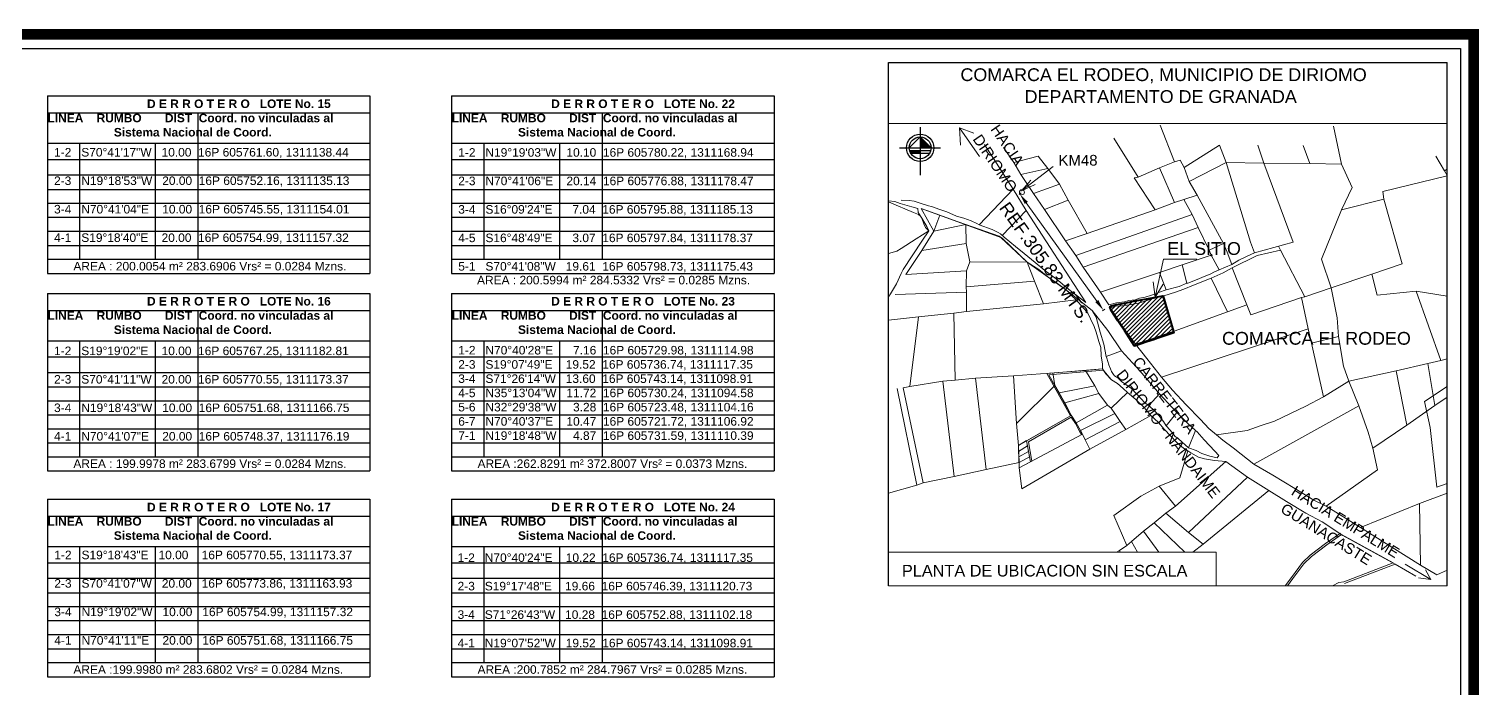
# Model space of a CAD drawing. Header units: millimetres. Extents: x 607619 to 1211550, y 1310734 to 2622648.
# Drawn here: x 608425.5 to 608737, y 1310984.7 to 1311126.3 of the extents above; entities that cross this region are included whole.
import ezdxf
from ezdxf.enums import TextEntityAlignment as Align

# ---------------------------------------------------------------- set-up
doc = ezdxf.new("R2010")
doc.units = ezdxf.units.MM
doc.header["$PDMODE"] = 32
doc.header["$PDSIZE"] = 0.3
for name, color, linetype in [('-42', 7, 'Continuous'), ('2', 1, 'Continuous'), ('CVL_CUADCON_TX', 2, 'Continuous'), ('FORMATO', 7, 'Continuous'), ('NORTE', 7, 'Continuous'), ('PT - Cajetin', 200, 'Continuous')]:
    doc.layers.add(name, color=color, linetype=linetype)
doc.styles.add('PI', font='arial.ttf', dxfattribs={"height": 0.4})
doc.styles.add('PUNTOS PI', font='arial.ttf', dxfattribs={"height": 2.75})
doc.styles.get("Standard").update_dxf_attribs({"font": 'arial.ttf'})

# ---------------------------------------------------------------- blocks, each defined once
blk = doc.blocks.new('NORTE')
for points in [[(0, 0.4), (0, 0), (0.4, 0)], [(0, -0.1), (-0.387, -0.1, 0.067833), (-0.346, -0.2), (0, -0.2)]]:
    blk.add_hatch(color=256).paths.add_polyline_path(points)
for p, q in [((0, 0.75), (0, -1)), ((-0.75, 0), (0.75, 0)), ((0, 0.4), (-0.4, 0)), ((0, 0.4), (0.4, 0)), ((-0.387, -0.1), (0.387, -0.1)), ((-0.346, -0.2), (0.346, -0.2))]:
    blk.add_line(p, q)
for radius in [0.5, 0.4]:
    blk.add_circle((0, 0), radius)

msp = doc.modelspace()

# ---------------------------------------------------------------- hatches: boundary and pattern name
at = {"layer": 'CVL_CUADCON_TX', "lineweight": 0}
h = msp.add_hatch(dxfattribs=at)
h.set_pattern_fill('ANSI31', scale=0.2)
h.set_pattern_definition([(45, (2625.19723, -189.1162), (-0.44901280605, 0.44901280605), [])])
h.paths.add_polyline_path([(608667.268, 1311059.609), (608667.997, 1311059.845), (608671.463, 1311060.999), (608670.991, 1311062.519), (608669.772, 1311066.556), (608669.077, 1311068.955), (608666.004, 1311068.386), (608663.111, 1311067.88), (608660.829, 1311067.418), (608659.03, 1311067.086), (608658.036, 1311066.824), (608657.674, 1311066.635), (608658.012, 1311065.838), (608659.442, 1311063.633), (608660.162, 1311062.528), (608660.822, 1311061.511), (608662.336, 1311059.134), (608663.012, 1311058.177), (608665.677, 1311059.071)])

# ---------------------------------------------------------------- linework, layer by layer
at = {"layer": '-42', "color": 6, "lineweight": 0, "ltscale": 0.5}
for p, q in [((608725.275, 1311046.253), (608730.171, 1311049.461)), ((608727.983, 1311027.833), (608726.506, 1311040.655)), ((608730.171, 1311028.648), (608727.983, 1311027.833))]:
    msp.add_line(p, q, dxfattribs=at)
for p, q in [((608610.171, 1311006.615), (608610.171, 1311119.115)), ((608610.171, 1311119.115), (608730.171, 1311119.115)), ((608730.171, 1311006.615), (608730.171, 1311119.115))]:
    msp.add_line(p, q)
at = {"lineweight": 0}
for p, q in [((608610.171, 1311106.024), (608730.171, 1311106.024)), ((608730.171, 1311006.615), (608610.171, 1311006.615))]:
    msp.add_line(p, q, dxfattribs=at)
at = {"const_width": 2.28}
msp.add_lwpolyline([(608259.921, 1311125.209), (608259.921, 1310806.009), (608735.871, 1310806.009), (608735.871, 1311125.209)], close=True, dxfattribs=at)
at = {"color": 7, "lineweight": 25, "ltscale": 2}
for points in [[(608429.453, 1311108.3), (608498.714, 1311108.3)], [(608461.767, 1311108.3), (608461.767, 1311076.827)], [(608516.287, 1311108.3), (608585.549, 1311108.3)], [(608548.602, 1311108.3), (608548.602, 1311076.827)], [(608429.453, 1311101.776), (608498.714, 1311101.776)], [(608436.351, 1311101.776), (608436.351, 1311076.827)], [(608452.627, 1311101.776), (608452.627, 1311076.827)], [(608516.287, 1311101.776), (608585.549, 1311101.776)], [(608523.185, 1311101.776), (608523.185, 1311076.827)], [(608539.462, 1311101.776), (608539.462, 1311076.827)], [(608429.453, 1311098.312), (608498.714, 1311098.312)], [(608516.287, 1311098.312), (608585.549, 1311098.312)], [(608429.453, 1311094.982), (608498.714, 1311094.982)], [(608516.287, 1311094.982), (608585.549, 1311094.982)], [(608429.453, 1311091.87), (608498.714, 1311091.87)], [(608516.287, 1311091.87), (608585.549, 1311091.87)], [(608429.453, 1311088.868), (608498.714, 1311088.868)], [(608516.287, 1311088.868), (608585.549, 1311088.868)], [(608429.453, 1311085.865), (608498.714, 1311085.865)], [(608516.287, 1311085.865), (608585.549, 1311085.865)], [(608429.453, 1311082.862), (608498.714, 1311082.862)], [(608516.287, 1311082.862), (608585.549, 1311082.862)], [(608429.453, 1311076.827), (608498.714, 1311076.827)], [(608516.287, 1311076.827), (608585.549, 1311076.827)], [(608429.453, 1311065.842), (608498.714, 1311065.842)], [(608461.767, 1311065.842), (608461.767, 1311034.369)], [(608516.287, 1311065.842), (608585.549, 1311065.842)], [(608548.602, 1311065.842), (608548.602, 1311034.369)], [(608429.453, 1311059.318), (608498.714, 1311059.318)], [(608436.351, 1311059.318), (608436.351, 1311034.369)], [(608452.627, 1311059.318), (608452.627, 1311034.369)], [(608516.287, 1311059.318), (608585.549, 1311059.318)], [(608523.185, 1311059.318), (608523.185, 1311034.369)], [(608539.462, 1311059.318), (608539.462, 1311034.369)], [(608429.453, 1311055.854), (608498.714, 1311055.854)], [(608516.287, 1311055.854), (608585.549, 1311055.854)], [(608429.453, 1311052.524), (608498.714, 1311052.524)], [(608516.287, 1311052.524), (608585.549, 1311052.524)], [(608429.453, 1311049.412), (608498.714, 1311049.412)], [(608516.287, 1311049.412), (608585.549, 1311049.412)], [(608429.453, 1311046.41), (608498.714, 1311046.41)], [(608516.287, 1311046.41), (608585.549, 1311046.41)], [(608429.453, 1311043.407), (608498.714, 1311043.407)], [(608516.287, 1311043.407), (608585.549, 1311043.407)], [(608429.453, 1311040.404), (608498.714, 1311040.404)], [(608516.287, 1311040.404), (608585.549, 1311040.404)], [(608429.453, 1311034.369), (608498.714, 1311034.369)], [(608516.287, 1311034.369), (608585.549, 1311034.369)], [(608429.453, 1311021.591), (608498.714, 1311021.591)], [(608461.767, 1311021.591), (608461.767, 1310990.118)], [(608516.287, 1311021.591), (608585.549, 1311021.591)], [(608548.602, 1311021.591), (608548.602, 1310990.118)], [(608429.453, 1311015.067), (608498.714, 1311015.067)], [(608436.351, 1311015.067), (608436.351, 1310990.118)], [(608452.627, 1311015.067), (608452.627, 1310990.118)], [(608516.287, 1311015.067), (608585.549, 1311015.067)], [(608523.185, 1311015.067), (608523.185, 1310990.118)], [(608539.462, 1311015.067), (608539.462, 1310990.118)], [(608429.453, 1311011.603), (608498.714, 1311011.603)], [(608516.287, 1311011.603), (608585.549, 1311011.603)], [(608429.453, 1311008.273), (608498.714, 1311008.273)], [(608516.287, 1311008.273), (608585.549, 1311008.273)], [(608429.453, 1311005.161), (608498.714, 1311005.161)], [(608516.287, 1311005.161), (608585.549, 1311005.161)], [(608429.453, 1311002.158), (608498.714, 1311002.158)], [(608516.287, 1311002.158), (608585.549, 1311002.158)], [(608429.453, 1310999.156), (608498.714, 1310999.156)], [(608516.287, 1310999.156), (608585.549, 1310999.156)], [(608429.453, 1310996.153), (608498.714, 1310996.153)], [(608516.287, 1310996.153), (608585.549, 1310996.153)], [(608429.453, 1310990.118), (608498.714, 1310990.118)], [(608516.287, 1310990.118), (608585.549, 1310990.118)]]:
    msp.add_lwpolyline(points, dxfattribs=at)
at = {"lineweight": 0}
msp.add_lwpolyline([(608610.171, 1311006.615), (608680.547, 1311006.615), (608680.547, 1311013.853), (608610.171, 1311013.853)], close=True, dxfattribs=at)
at = {"layer": '2', "color": 1, "linetype": 'Continuous', "lineweight": 0}
for p, q in [((608668.487, 1311105.668), (608671.576, 1311097.759)), ((608705.753, 1311105.472), (608707.473, 1311097.276)), ((608636.936, 1311091.912), (608630.786, 1311101.523)), ((608658.552, 1311102.85), (608663.775, 1311094.494)), ((608673.69, 1311096.55), (608681.228, 1311101.388)), ((608681.228, 1311101.388), (608682.67, 1311097.636)), ((608689.504, 1311101.378), (608690.819, 1311097.498)), ((608700.694, 1311097.395), (608699.226, 1311101.325)), ((608634.849, 1311100.85), (608637.043, 1311097.63)), ((608642.301, 1311099.01), (608637.043, 1311097.63)), ((608642.301, 1311099.01), (608644.371, 1311096.354)), ((608671.576, 1311097.759), (608672.843, 1311098.146)), ((608672.843, 1311098.146), (608673.69, 1311096.55)), ((608729.565, 1311095.887), (608727.72, 1311099.027)), ((608637.043, 1311097.63), (608638.549, 1311095.043)), ((608638.549, 1311095.043), (608644.371, 1311096.354)), ((608638.549, 1311095.043), (608641.33, 1311090.986)), ((608644.371, 1311096.354), (608646.852, 1311093.013)), ((608663.775, 1311094.494), (608668.359, 1311096.498)), ((608668.359, 1311096.498), (608671.576, 1311097.759)), ((608668.359, 1311096.498), (608671.623, 1311089.072)), ((608673.69, 1311096.55), (608674.772, 1311093.583)), ((608674.772, 1311093.583), (608682.67, 1311097.636)), ((608687.915, 1311080.542), (608682.67, 1311097.636)), ((608682.67, 1311097.636), (608690.819, 1311097.498)), ((608690.819, 1311097.498), (608697.074, 1311080.539)), ((608690.819, 1311097.498), (608700.694, 1311097.395)), ((608700.694, 1311097.395), (608707.473, 1311097.276)), ((608707.473, 1311097.276), (608709.784, 1311092.284)), ((608729.565, 1311095.887), (608730.171, 1311096.223)), ((608730.171, 1311094.832), (608729.565, 1311095.887)), ((608629.601, 1311084.241), (608636.936, 1311091.912)), ((608639.743, 1311087.296), (608636.936, 1311091.912)), ((608641.33, 1311090.986), (608646.852, 1311093.013)), ((608646.852, 1311093.013), (608648.774, 1311089.518)), ((608663.775, 1311094.494), (608662.949, 1311094.343)), ((608662.949, 1311094.343), (608667.469, 1311087.451)), ((608676.438, 1311090.62), (608674.772, 1311093.583)), ((608709.784, 1311092.284), (608707.5, 1311087.446)), ((608716.359, 1311091.421), (608730.171, 1311094.764)), ((608641.33, 1311090.986), (608643.651, 1311087.537)), ((608643.651, 1311087.537), (608648.774, 1311089.518)), ((608648.774, 1311089.518), (608652.849, 1311082.4)), ((608667.469, 1311087.451), (608671.623, 1311089.072)), ((608671.623, 1311089.072), (608673.625, 1311089.666)), ((608673.625, 1311089.666), (608676.438, 1311090.62)), ((608673.625, 1311089.666), (608675.394, 1311086.474)), ((608682.104, 1311080.259), (608676.438, 1311090.62)), ((608707.5, 1311087.446), (608716.55, 1311089.777)), ((608716.55, 1311089.777), (608716.359, 1311091.421)), ((608716.55, 1311089.777), (608720.509, 1311075.852)), ((608634.596, 1311081.944), (608639.743, 1311087.296)), ((608643.651, 1311087.537), (608648.141, 1311080.792)), ((608650.385, 1311077.674), (608675.394, 1311086.474)), ((608652.849, 1311082.4), (608667.469, 1311087.451)), ((608675.394, 1311086.474), (608676.704, 1311083.636)), ((608703.191, 1311076.884), (608707.5, 1311087.446)), ((608626.841, 1311080.26), (608626.733, 1311084.334)), ((608676.704, 1311083.636), (608651.967, 1311075.163)), ((608676.704, 1311083.636), (608679.04, 1311078.821)), ((608617.287, 1311078.703), (608626.841, 1311080.26)), ((608626.841, 1311080.26), (608627.627, 1311076.267)), ((608648.141, 1311080.792), (608652.849, 1311082.4)), ((608648.141, 1311080.792), (608650.385, 1311077.674)), ((608679.04, 1311078.821), (608682.104, 1311080.259)), ((608682.876, 1311078.358), (608682.104, 1311080.259)), ((608688.808, 1311078.226), (608687.915, 1311080.542)), ((608688.808, 1311078.226), (608697.074, 1311080.539)), ((608694.339, 1311078.828), (608693.958, 1311079.667)), ((608617.287, 1311078.703), (608613.876, 1311073.598)), ((608626.878, 1311074.343), (608627.627, 1311076.267)), ((608627.627, 1311076.267), (608639.958, 1311076.218)), ((608650.385, 1311077.674), (608651.967, 1311075.163)), ((608673.269, 1311075.669), (608679.503, 1311077.757)), ((608679.04, 1311078.821), (608679.503, 1311077.757)), ((608679.503, 1311077.757), (608681.156, 1311074.594)), ((608683.919, 1311075.695), (608682.876, 1311078.358)), ((608699.605, 1311068.789), (608694.339, 1311078.828)), ((608705.255, 1311070.722), (608703.191, 1311076.884)), ((608613.876, 1311073.598), (608626.878, 1311074.343)), ((608626.878, 1311074.343), (608626.855, 1311070.915)), ((608641.535, 1311072.155), (608639.958, 1311076.218)), ((608651.967, 1311075.163), (608655.716, 1311069.763)), ((608655.716, 1311069.763), (608668.387, 1311074.026)), ((608668.387, 1311074.026), (608673.269, 1311075.669)), ((608668.387, 1311074.026), (608669.814, 1311070.245)), ((608673.269, 1311075.669), (608674.212, 1311071.675)), ((608681.156, 1311074.594), (608683.919, 1311075.695)), ((608683.997, 1311075.009), (608687.15, 1311067.05)), ((608713.972, 1311073.61), (608705.255, 1311070.722)), ((608720.509, 1311075.852), (608713.972, 1311073.61)), ((608713.972, 1311073.61), (608715.113, 1311069.145)), ((608626.855, 1311070.915), (608641.535, 1311072.155)), ((608626.873, 1311069.797), (608626.855, 1311070.915)), ((608641.535, 1311072.155), (608643.457, 1311067.291)), ((608679.462, 1311072.81), (608682.97, 1311065.506)), ((608705.255, 1311070.722), (608699.605, 1311068.789)), ((608626.873, 1311069.797), (608611.563, 1311069.247)), ((608626.896, 1311065.582), (608626.873, 1311069.797)), ((608661.765, 1311068.008), (608663.114, 1311068.151)), ((608669.297, 1311068.992), (608671.544, 1311061.36)), ((608682.97, 1311065.506), (608687.15, 1311067.05)), ((608687.15, 1311067.05), (608687.974, 1311064.896)), ((608687.974, 1311064.896), (608698.844, 1311068.607)), ((608698.844, 1311068.607), (608699.605, 1311068.789)), ((608698.844, 1311068.607), (608700.302, 1311061.883)), ((608715.113, 1311069.145), (608723.536, 1311069.949)), ((608723.536, 1311069.949), (608728.821, 1311055.09)), ((608723.536, 1311069.949), (608730.171, 1311068.937)), ((608610.171, 1311063.752), (608616.608, 1311064.462)), ((608616.608, 1311064.462), (608614.706, 1311049.492)), ((608616.608, 1311064.462), (608624.177, 1311065.271)), ((608624.177, 1311065.271), (608626.896, 1311065.582)), ((608624.177, 1311065.271), (608624.487, 1311050.819)), ((608671.544, 1311061.36), (608682.97, 1311065.506)), ((608663.241, 1311058.555), (608671.544, 1311061.36)), ((608668.773, 1311051.483), (608700.302, 1311061.883)), ((608700.302, 1311061.883), (608701.055, 1311058.814)), ((608701.055, 1311058.814), (608706.86, 1311060.239)), ((608701.055, 1311058.814), (608703.605, 1311047.269)), ((608656.936, 1311055.97), (608660.219, 1311057.166)), ((608728.821, 1311055.09), (608726.032, 1311054.416)), ((608730.171, 1311055.404), (608728.821, 1311055.09)), ((608636.982, 1311051.771), (608628.831, 1311051.245)), ((608636.982, 1311051.771), (608652.474, 1311052.929)), ((608637.65, 1311041.557), (608636.982, 1311051.771)), ((608644.19, 1311052.31), (608656.127, 1311053.298)), ((608649.22, 1311043.19), (608644.19, 1311052.31)), ((608644.599, 1311052.005), (608656.344, 1311052.979)), ((608649.402, 1311043.295), (608644.599, 1311052.005)), ((608645.903, 1311049.701), (608645.451, 1311052.404)), ((608652.474, 1311052.929), (608656.127, 1311053.298)), ((608654.457, 1311049.665), (608652.474, 1311052.929)), ((608719.186, 1311052.883), (608709.07, 1311050.598)), ((608726.032, 1311054.416), (608719.186, 1311052.883)), ((608721.483, 1311041.185), (608719.186, 1311052.883)), ((608726.032, 1311054.416), (608727.553, 1311045.406)), ((608611.987, 1311049.08), (608616.24, 1311028.302)), ((608614.706, 1311049.492), (608613.308, 1311049.198)), ((608613.308, 1311049.198), (608617.588, 1311028.775)), ((608621.821, 1311050.635), (608614.706, 1311049.492)), ((608624.487, 1311050.819), (608621.821, 1311050.635)), ((608621.821, 1311050.635), (608624.223, 1311030.15)), ((608628.831, 1311051.245), (608624.487, 1311050.819)), ((608631.162, 1311031.674), (608628.831, 1311051.245)), ((608645.903, 1311049.701), (608637.65, 1311041.557)), ((608645.903, 1311049.701), (608646.781, 1311048.145)), ((608646.781, 1311048.145), (608654.457, 1311049.665)), ((608655.36, 1311048.008), (608654.457, 1311049.665)), ((608657.953, 1311044.815), (608661.5, 1311048.208)), ((608709.07, 1311050.598), (608703.605, 1311047.269)), ((608709.07, 1311050.598), (608711.18, 1311045.3)), ((608646.781, 1311048.145), (608648.011, 1311045.978)), ((608648.011, 1311045.978), (608655.36, 1311048.008)), ((608649.402, 1311043.295), (608648.011, 1311045.978)), ((608650.495, 1311041.668), (608657.197, 1311045.506)), ((608657.197, 1311045.506), (608655.36, 1311048.008)), ((608657.953, 1311044.815), (608657.197, 1311045.506)), ((608666.08, 1311045.391), (608668.356, 1311047.889)), ((608672.086, 1311043.875), (608668.356, 1311047.889)), ((608688.607, 1311032.818), (608711.18, 1311045.3)), ((608711.18, 1311045.3), (608713.216, 1311039.671)), ((608721.483, 1311041.185), (608727.553, 1311045.406)), ((608726.506, 1311040.655), (608725.275, 1311046.253)), ((608727.553, 1311045.406), (608730.171, 1311047.161)), ((608649.22, 1311043.19), (608638.05, 1311036.78)), ((608639.823, 1311037.798), (608649.22, 1311043.19)), ((608650.495, 1311041.668), (608649.402, 1311043.295)), ((608650.315, 1311041.559), (608649.408, 1311042.911)), ((608651.398, 1311040.011), (608658.783, 1311043.666)), ((608658.783, 1311043.666), (608657.953, 1311044.815)), ((608659.939, 1311041.931), (608658.783, 1311043.666)), ((608666.517, 1311043.243), (608661.121, 1311040.246)), ((608669.782, 1311040.997), (608672.086, 1311043.875)), ((608638.05, 1311036.78), (608637.65, 1311041.557)), ((608638.246, 1311031.979), (608651.799, 1311039.247)), ((608650.315, 1311041.559), (608651.213, 1311039.911)), ((608650.495, 1311041.668), (608651.398, 1311040.011)), ((608651.212, 1311039.914), (608651.613, 1311039.149)), ((608651.398, 1311040.011), (608651.799, 1311039.247)), ((608651.799, 1311039.247), (608652.425, 1311037.998)), ((608652.425, 1311037.998), (608659.939, 1311041.931)), ((608661.121, 1311040.246), (608653.427, 1311036.01)), ((608661.121, 1311040.246), (608659.939, 1311041.931)), ((608669.757, 1311040.997), (608669.782, 1311040.997)), ((608674.599, 1311036.29), (608676.096, 1311040.012)), ((608713.216, 1311039.671), (608714.174, 1311036.221)), ((608714.174, 1311036.221), (608721.483, 1311041.185)), ((608638.204, 1311033.173), (608638.05, 1311036.78)), ((608653.427, 1311036.01), (608638.775, 1311027.48)), ((608652.425, 1311037.998), (608653.427, 1311036.01)), ((608715.24, 1311031.553), (608714.174, 1311036.221)), ((608631.162, 1311031.674), (608638.204, 1311033.173)), ((608638.246, 1311031.979), (608638.204, 1311033.173)), ((608671.825, 1311023.765), (608682.641, 1311033.383)), ((608672.728, 1311029.853), (608674.461, 1311035.67)), ((608682.641, 1311033.383), (608687.272, 1311029.993)), ((608617.588, 1311028.775), (608624.223, 1311030.15)), ((608624.223, 1311030.15), (608631.162, 1311031.674)), ((608638.775, 1311027.48), (608638.246, 1311031.979)), ((608668.3, 1311028.056), (608672.728, 1311029.853)), ((608674.605, 1311018.132), (608687.272, 1311029.993)), ((608687.272, 1311029.993), (608691.824, 1311027.136)), ((608704.146, 1311023.744), (608715.24, 1311031.553)), ((608610.171, 1311026.53), (608616.24, 1311028.302)), ((608616.24, 1311028.302), (608617.588, 1311028.775)), ((608664.325, 1311025.901), (608668.3, 1311028.056)), ((608668.3, 1311028.056), (608671.825, 1311023.765)), ((608677.786, 1311015.621), (608691.824, 1311027.136)), ((608724.214, 1311024.333), (608730.171, 1311026.559)), ((608658.561, 1311021.777), (608664.325, 1311025.901)), ((608669.758, 1311022.23), (608671.825, 1311023.765)), ((608704.146, 1311023.744), (608711.547, 1311019.193)), ((608724.214, 1311024.333), (608711.547, 1311019.193)), ((608724.467, 1311011.052), (608724.214, 1311024.333)), ((608661.335, 1311015.282), (608658.561, 1311021.777)), ((608667.206, 1311020.166), (608669.758, 1311022.23)), ((608669.758, 1311022.23), (608674.605, 1311018.132)), ((608662.357, 1311016.163), (608664.96, 1311018.354)), ((608664.96, 1311018.354), (608667.206, 1311020.166)), ((608664.96, 1311018.354), (608668.249, 1311013.853)), ((608667.206, 1311020.166), (608673.815, 1311013.853)), ((608674.605, 1311018.132), (608677.786, 1311015.621)), ((608711.547, 1311019.193), (608724.467, 1311011.052)), ((608659.157, 1311013.853), (608659.806, 1311014.251)), ((608659.806, 1311014.251), (608661.335, 1311015.282)), ((608659.806, 1311014.251), (608659.954, 1311013.853)), ((608661.335, 1311015.282), (608662.357, 1311016.163)), ((608662.357, 1311016.163), (608663.613, 1311013.853)), ((608675.504, 1311013.853), (608677.786, 1311015.621)), ((608707.997, 1311007.522), (608718.571, 1311011.563)), ((608708.139, 1311007.15), (608719.035, 1311011.314)), ((608719.035, 1311011.314), (608723.435, 1311008.685)), ((608724.467, 1311011.052), (608727.951, 1311009.03)), ((608727.951, 1311009.03), (608730.171, 1311009.983))]:
    msp.add_line(p, q, dxfattribs=at)
for points in [[(608610.171, 1311089.405), (608611.539, 1311089.241), (608612.632, 1311088.863), (608614.156, 1311088.385), (608615.172, 1311088.134), (608616.417, 1311087.757)], [(608610.171, 1311089.166), (608612.325, 1311088.244), (608613.626, 1311087.675), (608615.518, 1311086.923), (608616.588, 1311086.443), (608617.006, 1311086.136), (608617.297, 1311085.682), (608618.382, 1311083.884), (608618.838, 1311082.984), (608616.062, 1311081.229), (608612.894, 1311079.151), (608611.939, 1311078.586), (608610.171, 1311078.11)], [(608610.171, 1311089.166), (608612.325, 1311088.244), (608613.626, 1311087.675), (608615.518, 1311086.923), (608616.588, 1311086.443), (608617.006, 1311086.136), (608617.297, 1311085.682), (608618.382, 1311083.884), (608618.838, 1311082.984), (608616.062, 1311081.229), (608612.894, 1311079.151), (608611.939, 1311078.586), (608610.171, 1311078.11)], [(608619.417, 1311088.198), (608618.725, 1311088.302), (608617.148, 1311088.853), (608615.674, 1311089.303), (608614.607, 1311089.45), (608612.88, 1311089.543)], [(608616.417, 1311087.757), (608616.529, 1311086.911), (608617.282, 1311085.687), (608617.756, 1311084.439), (608618.107, 1311083.675), (608618.838, 1311082.984), (608617.325, 1311080.709), (608613.3, 1311074.643), (608612.837, 1311073.783), (608611.832, 1311071.556), (608610.561, 1311069.408), (608610.427, 1311069.164), (608610.171, 1311068.695)], [(608617.178, 1311087.76), (608619.878, 1311082.875), (608617.287, 1311078.703)], [(608617.178, 1311087.76), (608618.373, 1311087.331), (608621.168, 1311086.324), (608624.929, 1311084.989), (608626.733, 1311084.334)], [(608617.178, 1311087.76), (608634.268, 1311081.549), (608639.958, 1311076.218), (608648.456, 1311070.121), (608653.931, 1311065.845)], [(608619.417, 1311088.198), (608621.189, 1311087.518), (608622.663, 1311087.04), (608624.773, 1311086.106), (608626.323, 1311085.654), (608627.923, 1311085.074), (608629.144, 1311084.544), (608629.601, 1311084.241)], [(608634.227, 1311082.273), (608634.966, 1311081.615), (608637.409, 1311079.615), (608639.292, 1311078.071), (608641.659, 1311076.173), (608643.721, 1311074.451), (608646.189, 1311072.63), (608648.836, 1311070.427), (608651.33, 1311068.478), (608652.526, 1311067.517), (608639.743, 1311087.296)], [(608626.733, 1311084.334), (608633.924, 1311081.79), (608634.611, 1311081.309), (608639.958, 1311076.218)], [(608629.601, 1311084.241), (608632.422, 1311083.208), (608633.693, 1311082.577), (608634.227, 1311082.273)], [(608683.919, 1311075.695), (608685.388, 1311076.64), (608687.06, 1311077.458), (608688.808, 1311078.226)], [(608694.339, 1311078.828), (608689.343, 1311077.669), (608683.997, 1311075.009)], [(608639.958, 1311076.218), (608642.476, 1311074.625), (608644.385, 1311073.081), (608646.751, 1311071.437), (608648.456, 1311070.121), (608649.5, 1311068.981), (608650.442, 1311068.12)], [(608674.491, 1311071.727), (608676.493, 1311072.496), (608677.937, 1311073.161), (608679.281, 1311073.622), (608680.218, 1311074.133), (608681.156, 1311074.594)], [(608683.997, 1311075.009), (608682.047, 1311073.911), (608679.462, 1311072.81)], [(608663.114, 1311068.151), (608664.071, 1311068.442), (608665.263, 1311068.7), (608666.682, 1311069.136), (608668.152, 1311069.7), (608669.814, 1311070.245)], [(608679.462, 1311072.81), (608675.685, 1311071.299), (608673.607, 1311070.428), (608671.832, 1311069.762), (608669.297, 1311068.992)], [(608669.814, 1311070.245), (608672.564, 1311071.009), (608674.212, 1311071.675), (608674.491, 1311071.727)], [(608706.86, 1311060.239), (608706.509, 1311064.225), (608705.255, 1311070.722)], [(608626.896, 1311065.582), (608643.457, 1311067.291), (608650.442, 1311068.12)], [(608650.442, 1311068.12), (608651.462, 1311066.954), (608652.226, 1311066.144), (608652.99, 1311065.231), (608653.578, 1311064.064), (608654.345, 1311062.389), (608654.781, 1311061.146), (608655.346, 1311059.191), (608655.731, 1311057.896), (608655.864, 1311056.067), (608656.149, 1311054.315), (608656.127, 1311053.298)], [(608655.716, 1311069.763), (608657.476, 1311067.075), (608659.125, 1311067.461), (608660.85, 1311067.67), (608661.765, 1311068.008)], [(608669.297, 1311068.992), (608666.508, 1311068.297), (608664.758, 1311067.707), (608663.846, 1311067.374), (608662.704, 1311067.218), (608661.36, 1311066.96), (608660.244, 1311066.829), (608658.797, 1311066.723), (608657.809, 1311066.313)], [(608660.219, 1311057.166), (608657.278, 1311061.529), (608653.931, 1311065.845)], [(608653.931, 1311065.845), (608654.758, 1311064.366), (608655.6, 1311061.186), (608656.395, 1311058.564), (608656.936, 1311055.97)], [(608657.809, 1311066.313), (608660.488, 1311062.307), (608663.241, 1311058.555)], [(608663.241, 1311058.555), (608665.663, 1311055.488), (608668.773, 1311051.483)], [(608709.07, 1311050.598), (608707.91, 1311053.894), (608706.86, 1311060.239)], [(608655.864, 1311056.067), (608656.149, 1311054.315), (608656.133, 1311053.546), (608656.157, 1311053.301), (608656.497, 1311052.753), (608657.453, 1311051.562), (608658.039, 1311050.916)], [(608656.936, 1311055.97), (608657.086, 1311055.588), (608657.482, 1311054.112), (608657.832, 1311053.272), (608658.082, 1311052.686), (608658.509, 1311052.048), (608658.685, 1311051.793), (608659.418, 1311051.356), (608660.175, 1311050.563), (608661.135, 1311049.947), (608662.322, 1311049.024), (608663.381, 1311047.976), (608664.389, 1311046.927), (608665.322, 1311045.879), (608666.08, 1311045.391)], [(608668.356, 1311047.889), (608664.124, 1311052.821), (608660.219, 1311057.166)], [(608656.127, 1311053.298), (608656.867, 1311052.208), (608658.039, 1311050.916), (608659.311, 1311050.132), (608660.583, 1311049.069), (608661.5, 1311048.208)], [(608668.773, 1311051.483), (608671.168, 1311048.721), (608674.123, 1311045.579), (608677.179, 1311042.387), (608678.937, 1311040.461), (608680.642, 1311039.069)], [(608661.5, 1311048.208), (608663.256, 1311046.714), (608665.089, 1311044.966), (608666.517, 1311043.243)], [(608666.08, 1311045.391), (608667.366, 1311044.189), (608668.249, 1311043.268), (608669.23, 1311041.991), (608669.782, 1311040.997)], [(608680.642, 1311039.069), (608687.22, 1311040.025), (608690.184, 1311041.132), (608693.048, 1311042.009), (608699.833, 1311045.269), (608703.605, 1311047.269)], [(608640.196, 1311037.624), (608649.408, 1311042.911)], [(608666.517, 1311043.243), (608668.146, 1311041.749), (608669.394, 1311040.279), (608670.795, 1311038.81), (608671.993, 1311037.492), (608673.138, 1311036.505), (608673.749, 1311036.074), (608674.461, 1311035.67)], [(608676.096, 1311040.012), (608674.406, 1311041.624), (608672.086, 1311043.875)], [(608669.782, 1311040.997), (608670.639, 1311040.077), (608671.747, 1311038.748), (608672.353, 1311038.312), (608673.211, 1311037.519), (608673.892, 1311036.93), (608674.599, 1311036.29)], [(608674.599, 1311036.29), (608676.22, 1311035.719), (608677.484, 1311035.076), (608679.182, 1311034.53), (608680.753, 1311034.163), (608681.111, 1311034.643), (608680.254, 1311035.564), (608677.986, 1311037.992), (608676.475, 1311039.73), (608676.096, 1311040.012)], [(608680.642, 1311039.069), (608681.966, 1311037.955), (608684.205, 1311036.336), (608685.935, 1311034.918), (608688.607, 1311032.818)], [(608638.044, 1311036.78), (608639.809, 1311037.876), (608640.653, 1311033.27)], [(608638.05, 1311036.78), (608638.246, 1311031.981)], [(608638.246, 1311031.981), (608638.199, 1311033.125), (608638.15, 1311034.335), (608638.1, 1311035.545), (608640.025, 1311036.697)], [(608639.823, 1311037.798), (608640.653, 1311033.27)], [(608640.653, 1311033.27), (608640.452, 1311034.368), (608640.238, 1311035.533), (608640.025, 1311036.697)], [(608640.196, 1311037.624), (608640.964, 1311033.436)], [(608638.15, 1311034.335), (608640.238, 1311035.533)], [(608640.452, 1311034.368), (608638.199, 1311033.125)], [(608638.246, 1311031.981), (608640.653, 1311033.27)], [(608674.461, 1311035.67), (608675.097, 1311035.215), (608676.724, 1311034.305), (608678.071, 1311033.903), (608680.204, 1311033.604), (608682.641, 1311033.383)], [(608688.607, 1311032.818), (608692.727, 1311030.416), (608697.432, 1311027.56), (608701.552, 1311025.083), (608704.146, 1311023.744)], [(608691.824, 1311027.136), (608695.69, 1311024.785), (608699.836, 1311022.282), (608703.319, 1311020.387), (608707.745, 1311017.479), (608714.408, 1311013.79), (608719.035, 1311011.314)], [(608707.256, 1311017.977), (608704.057, 1311015.746), (608700.749, 1311013.246), (608699.109, 1311011.634), (608696.713, 1311008.459), (608695.399, 1311006.615)], [(608707.483, 1311017.651), (608704.291, 1311015.424), (608701.009, 1311012.944), (608699.409, 1311011.371), (608697.034, 1311008.224), (608695.888, 1311006.615)], [(608718.6, 1311011.574), (608707.483, 1311017.651)], [(608718.571, 1311011.563), (608707.997, 1311007.522), (608706.883, 1311007.33), (608705.559, 1311006.615)]]:
    msp.add_lwpolyline(points, dxfattribs=at)
at = {"layer": '2', "color": 1, "linetype": 'Continuous', "lineweight": 0, "flags": 128}
msp.add_lwpolyline([(608730.171, 1311028.648), (608727.983, 1311027.833), (608726.506, 1311040.655), (608725.275, 1311046.253), (608730.171, 1311049.461)], dxfattribs=at)
at = {"layer": '2', "color": 1, "linetype": 'Continuous', "lineweight": 0}
for points in [[(608640.025, 1311036.697), (608640.238, 1311035.533), (608638.15, 1311034.335), (608638.1, 1311035.545)], [(608640.238, 1311035.533), (608640.452, 1311034.368), (608638.199, 1311033.125), (608638.15, 1311034.335)], [(608640.452, 1311034.368), (608640.653, 1311033.27), (608638.246, 1311031.981), (608638.199, 1311033.125)]]:
    msp.add_lwpolyline(points, close=True, dxfattribs=at)
msp.add_point((608679.503, 1311077.757), dxfattribs=at)
at = {"layer": 'CVL_CUADCON_TX', "color": 7, "lineweight": 0}
for p, q in [((608638.646, 1311091.116), (608638.193, 1311090.79)), ((608639.755, 1311088.957), (608654.911, 1311067.848)), ((608656.602, 1311066.108), (608656.149, 1311065.782))]:
    msp.add_line(p, q, dxfattribs=at)
for points in [[(608629.663, 1311098.954), (608625.382, 1311105.12)], [(608625.609, 1311101.337), (608625.382, 1311105.12), (608628.481, 1311103.916)], [(608667.417, 1311068.719), (608669.216, 1311076.83), (608676.386, 1311076.83)], [(608667.022, 1311071.99), (608667.417, 1311068.719), (608669.158, 1311071.457)], [(608721.162, 1311011.32), (608726.645, 1311008.019)], [(608725.525, 1311010.05), (608726.645, 1311008.019), (608724.044, 1311008.364)]]:
    msp.add_lwpolyline(points, dxfattribs=at)
at = {"layer": 'CVL_CUADCON_TX', "color": 7, "linetype": 'Continuous', "lineweight": 0}
for points in [[(608638.755, 1311091.52), (608645.535, 1311096.762)], [(608640.714, 1311093.832), (608638.755, 1311091.52), (608641.649, 1311092.914)]]:
    msp.add_lwpolyline(points, dxfattribs=at)
at = {"layer": 'CVL_CUADCON_TX', "lineweight": 0}
msp.add_lwpolyline([(608663.012, 1311058.177), (608662.336, 1311059.134), (608660.822, 1311061.511), (608660.162, 1311062.528), (608659.442, 1311063.633), (608658.012, 1311065.838), (608657.674, 1311066.635), (608658.036, 1311066.824), (608659.03, 1311067.086), (608660.829, 1311067.418), (608663.111, 1311067.88), (608666.004, 1311068.386), (608669.077, 1311068.955), (608669.772, 1311066.556), (608670.991, 1311062.519), (608671.463, 1311060.999), (608667.997, 1311059.845), (608667.268, 1311059.609), (608665.677, 1311059.071)], close=True, dxfattribs=at)
at = {"layer": 'CVL_CUADCON_TX', "color": 7, "lineweight": 40}
msp.add_lwpolyline([(608663.012, 1311058.177), (608662.336, 1311059.134), (608660.822, 1311061.511), (608660.162, 1311062.528), (608659.442, 1311063.633), (608658.012, 1311065.838), (608657.674, 1311066.635), (608658.036, 1311066.824), (608659.03, 1311067.086), (608660.829, 1311067.418), (608663.111, 1311067.88), (608666.004, 1311068.386), (608669.077, 1311068.955), (608669.772, 1311066.556), (608670.991, 1311062.519), (608671.463, 1311060.999), (608667.997, 1311059.845), (608667.268, 1311059.609), (608665.677, 1311059.071)], close=True, dxfattribs=at)
at = {"layer": 'CVL_CUADCON_TX', "color": 7, "lineweight": 0}
msp.add_circle((608638.809, 1311091.233), 0.543, dxfattribs=at)
for points in [[(608640.08, 1311089.191), (608639.43, 1311088.724), (608638.355, 1311090.907)], [(608655.236, 1311068.082), (608654.586, 1311067.615), (608656.311, 1311065.899)]]:
    msp.add_solid(points, dxfattribs=at)
at = {"layer": 'FORMATO', "color": 8}
for p, q in [((608262.771, 1311122.162), (608733.021, 1311122.162)), ((608733.021, 1311122.162), (608733.021, 1310808.957))]:
    msp.add_line(p, q, dxfattribs=at)
at = {"layer": 'PT - Cajetin', "color": 7, "lineweight": 25}
for points in [[(608429.453, 1311111.973), (608498.714, 1311111.973)], [(608429.453, 1311111.973), (608429.453, 1311073.795)], [(608498.714, 1311111.973), (608498.714, 1311073.795)], [(608516.287, 1311111.973), (608585.549, 1311111.973)], [(608516.287, 1311111.973), (608516.287, 1311073.795)], [(608585.549, 1311111.973), (608585.549, 1311073.795)], [(608429.453, 1311079.83), (608498.714, 1311079.83)], [(608516.287, 1311079.83), (608585.549, 1311079.83)], [(608429.453, 1311073.795), (608498.714, 1311073.795)], [(608516.287, 1311073.795), (608585.549, 1311073.795)], [(608429.453, 1311069.516), (608498.714, 1311069.516)], [(608429.453, 1311069.516), (608429.453, 1311031.337)], [(608498.714, 1311069.516), (608498.714, 1311031.337)], [(608516.287, 1311069.516), (608585.549, 1311069.516)], [(608516.287, 1311069.516), (608516.287, 1311031.337)], [(608585.549, 1311069.516), (608585.549, 1311031.337)], [(608429.453, 1311037.372), (608498.714, 1311037.372)], [(608516.287, 1311037.372), (608585.549, 1311037.372)], [(608429.453, 1311031.337), (608498.714, 1311031.337)], [(608516.287, 1311031.337), (608585.549, 1311031.337)], [(608429.453, 1311025.264), (608498.714, 1311025.264)], [(608429.453, 1311025.264), (608429.453, 1310987.086)], [(608498.714, 1311025.264), (608498.714, 1310987.086)], [(608516.287, 1311025.264), (608585.549, 1311025.264)], [(608516.287, 1311025.264), (608516.287, 1310987.086)], [(608585.549, 1311025.264), (608585.549, 1310987.086)], [(608429.453, 1310993.121), (608498.714, 1310993.121)], [(608516.287, 1310993.121), (608585.549, 1310993.121)], [(608429.453, 1310987.086), (608498.714, 1310987.086)], [(608516.287, 1310987.086), (608585.549, 1310987.086)]]:
    msp.add_lwpolyline(points, dxfattribs=at)

# ---------------------------------------------------------------- block references
at = {"layer": 'NORTE', "lineweight": 0, "xscale": 5.875199999973276, "yscale": 5.875199999973276, "zscale": 5.875199999973276}
msp.add_blockref('NORTE', (608616.946, 1311100.813), dxfattribs=at)

# ---------------------------------------------------------------- texts
at = {"style": 'PI'}
for s, p in [('  COMARCA EL RODEO, MUNICIPIO DE DIRIOMO ', (608623.472, 1311115.147)), ('DEPARTAMENTO DE GRANADA ', (608639.387, 1311110.448))]:
    msp.add_text(s, height=2.75, dxfattribs=at).set_placement(p)
at = {"lineweight": 0, "style": 'PI'}
msp.add_text('PLANTA DE UBICACION SIN ESCALA', height=2.5, dxfattribs=at).set_placement((608613.043, 1311008.64))
at = {"color": 6, "lineweight": 25, "char_height": 1.83596, "width": 77.84991, "attachment_point": 1}
for s, insert in [('      {\\fArial|b1|i0|c0|p34;                         D E R R O T E R O   LOTE No. 15\\P LINEA    RUMBO       DIST  Coord. no vinculadas al ^I^I^I^I                          Sistema Nacional de Coord.}', (608428.756, 1311111.193)), ('      {\\fArial|b1|i0|c0|p34;                         D E R R O T E R O   LOTE No. 22\\P LINEA    RUMBO       DIST  Coord. no vinculadas al ^I^I^I^I                          Sistema Nacional de Coord.}', (608515.59, 1311111.193)), ('      {\\fArial|b1|i0|c0|p34;                         D E R R O T E R O   LOTE No. 16\\P LINEA    RUMBO       DIST  Coord. no vinculadas al ^I^I^I^I                          Sistema Nacional de Coord.}', (608428.756, 1311068.736)), ('      {\\fArial|b1|i0|c0|p34;                         D E R R O T E R O   LOTE No. 23\\P LINEA    RUMBO       DIST  Coord. no vinculadas al ^I^I^I^I                          Sistema Nacional de Coord.}', (608515.59, 1311068.736)), ('      {\\fArial|b1|i0|c0|p34;                         D E R R O T E R O   LOTE No. 17\\P LINEA    RUMBO       DIST  Coord. no vinculadas al ^I^I^I^I                          Sistema Nacional de Coord.}', (608428.756, 1311024.484)), ('      {\\fArial|b1|i0|c0|p34;                         D E R R O T E R O   LOTE No. 24\\P LINEA    RUMBO       DIST  Coord. no vinculadas al ^I^I^I^I                          Sistema Nacional de Coord.}', (608515.59, 1311024.484))]:
    msp.add_mtext(s, dxfattribs=dict(at, insert=insert))
at = {"color": 7, "lineweight": 25, "char_height": 1.83596, "width": 77.84991, "attachment_point": 1}
for s, insert in [(' \\P  1-2   S70°41\'17"W   10.00  16P 605761.60, 1311138.44\\P\\P  2-3   N19°18\'53"W   20.00  16P 605752.16, 1311135.13\\P\\P  3-4   N70°41\'04"E    10.00  16P 605745.55, 1311154.01\\P\\P  4-1   S19°18\'40"E    20.00  16P 605754.99, 1311157.32', (608429.453, 1311103.825)), ('AREA : 200.0054 m² 283.6906 Vrs² = 0.0284 Mzns.', (608435.028, 1311076.269)), ('AREA : 200.5994 m² 284.5332 Vrs² = 0.0285 Mzns.', (608521.751, 1311073.281)), (' \\P  1-2   S19°19\'02"E    10.00  16P 605767.25, 1311182.81\\P\\P  2-3   S70°41\'11"W   20.00  16P 605770.55, 1311173.37\\P\\P  3-4   N19°18\'43"W   10.00  16P 605751.68, 1311166.75\\P\\P  4-1   N70°41\'07"E    20.00  16P 605748.37, 1311176.19', (608429.453, 1311061.13)), ('AREA : 199.9978 m² 283.6799 Vrs² = 0.0284 Mzns.', (608435.028, 1311033.812)), ('AREA :262.8291 m² 372.8007 Vrs² = 0.0373 Mzns.', (608521.863, 1311033.812)), (' \\P  1-2   S19°18\'43"E   10.00    16P 605770.55, 1311173.37\\P\\P  2-3   S70°41\'07"W   20.00   16P 605773.86, 1311163.93\\P\\P  3-4   N19°19\'02"W   10.00   16P 605754.99, 1311157.32\\P\\P  4-1   N70°41\'11"E    20.00   16P 605751.68, 1311166.75', (608429.506, 1311017.254)), ('AREA :199.9980 m² 283.6802 Vrs² = 0.0284 Mzns.', (608435.028, 1310989.56)), ('AREA :200.7852 m² 284.7967 Vrs² = 0.0285 Mzns.', (608521.863, 1310989.56))]:
    msp.add_mtext(s, dxfattribs=dict(at, insert=insert))
at = {"color": 7, "lineweight": 40, "char_height": 1.83596, "width": 67.99883, "attachment_point": 1, "style": 'PUNTOS PI'}
for s, insert in [(' \\P  1-2   N19°19\'03"W   10.10  16P 605780.22, 1311168.94\\P\\P  2-3   N70°41\'06"E    20.14  16P 605776.88, 1311178.47\\P\\P  3-4   S16°09\'24"E      7.04  16P 605795.88, 1311185.13\\P\\P  4-5   S16°48\'49"E      3.07  16P 605797.84, 1311178.37\\P\\P  5-1   S70°41\'08"W   19.61  16P 605798.73, 1311175.43', (608516.287, 1311103.783)), (' \\P  1-2   N70°40\'28"E      7.16  16P 605729.98, 1311114.98\\P  2-3   S19°07\'49"E    19.52  16P 605736.74, 1311117.35\\P  3-4   S71°26\'14"W   13.60  16P 605743.14, 1311098.91\\P  4-5   N35°13\'04"W   11.72  16P 605730.24, 1311094.58\\P  5-6   N32°29\'38"W     3.28  16P 605723.48, 1311104.16\\P  6-7   N70°40\'37"E    10.47  16P 605721.72, 1311106.92\\P  7-1   N19°18\'48"W     4.87  16P 605731.59, 1311110.39', (608516.287, 1311061.27)), (' \\P  1-2   N70°40\'24"E    10.22  16P 605736.74, 1311117.35\\P\\P  2-3   S19°17\'48"E    19.66  16P 605746.39, 1311120.73\\P\\P  3-4   S71°26\'43"W   10.28  16P 605752.88, 1311102.18\\P\\P  4-1   N19°07\'52"W   19.52  16P 605743.14, 1311098.91', (608516.146, 1311016.672))]:
    msp.add_mtext(s, dxfattribs=dict(at, insert=insert))
at = {"layer": 'CVL_CUADCON_TX', "color": 7, "lineweight": 0, "style": 'PUNTOS PI'}
for s, rotation, p in [('HACIA ', 304.26473, (608631.969, 1311104.793)), ('DIRIOMO', 304.26473, (608628.137, 1311102.666)), ('CARRETERA', 307.82969, (608662.461, 1311054.728)), ('DIRIOMO - NANDAIME', 307.82969, (608658.972, 1311052.019)), ('HACIA EMPALME', 328.41362, (608696.477, 1311026.335)), ('GUANACASTE', 328.41362, (608694.163, 1311022.572))]:
    msp.add_text(s, height=2.3, rotation=rotation, dxfattribs=at).set_placement(p)
at = {"layer": 'CVL_CUADCON_TX', "color": 2, "linetype": 'Continuous', "lineweight": 0, "style": 'PUNTOS PI'}
msp.add_text('KM48', height=2.3, dxfattribs=at).set_placement((608650.862, 1311098.129), align=Align.MIDDLE)
at = {"layer": 'CVL_CUADCON_TX', "color": 7, "linetype": 'Continuous', "lineweight": 0, "style": 'PUNTOS PI'}
msp.add_text('KM48', height=2.3, dxfattribs=at).set_placement((608650.862, 1311098.129), align=Align.MIDDLE)
at = {"layer": 'CVL_CUADCON_TX', "color": 7, "lineweight": 0, "style": 'PI'}
for s, p in [('EL SITIO', (608670.054, 1311077.778)), ('COMARCA EL RODEO', (608681.811, 1311058.47))]:
    msp.add_text(s, height=2.75, dxfattribs=at).set_placement(p)
at = {"layer": 'CVL_CUADCON_TX', "color": 7, "lineweight": 0, "insert": (608643.864, 1311076.173), "char_height": 2.75, "attachment_point": 5, "rotation": 305.67822, "style": 'PUNTOS PI'}
msp.add_mtext('\\A1;REF.305.83 MTS.', dxfattribs=at)

# ---------------------------------------------------------------- meshes
at = {"layer": '2', "color": 1, "linetype": 'Continuous', "lineweight": 0}
mesh = msp.add_polyface(dxfattribs=at)
corners = [(608621.168, 1311086.324), (608619.878, 1311082.875), (608626.733, 1311084.334), (608617.287, 1311078.703), (608617.178, 1311087.76), (608618.373, 1311087.331), (608624.929, 1311084.989), (608626.841, 1311080.26)]
mesh.append_faces([[corners[k] for k in face] for face in [(1, 0, 5, 4), (2, 1, 3, 7)]], dxfattribs={"vtx0": -1, "color": 1})
mesh.append_faces([[corners[k] for k in face] for face in [(0, 1, 2, 6)]], dxfattribs={"vtx0": -1, "vtx1": -1, "color": 1})
mesh = msp.add_polyface(dxfattribs=at)
corners = [(608648.011, 1311045.978), (608646.781, 1311048.145), (608654.457, 1311049.665), (608655.36, 1311048.008)]
mesh.append_faces([[corners[k] for k in face] for face in [(0, 3, 2, 1)]], dxfattribs={"color": 1})

doc.saveas('drawing.dxf')
